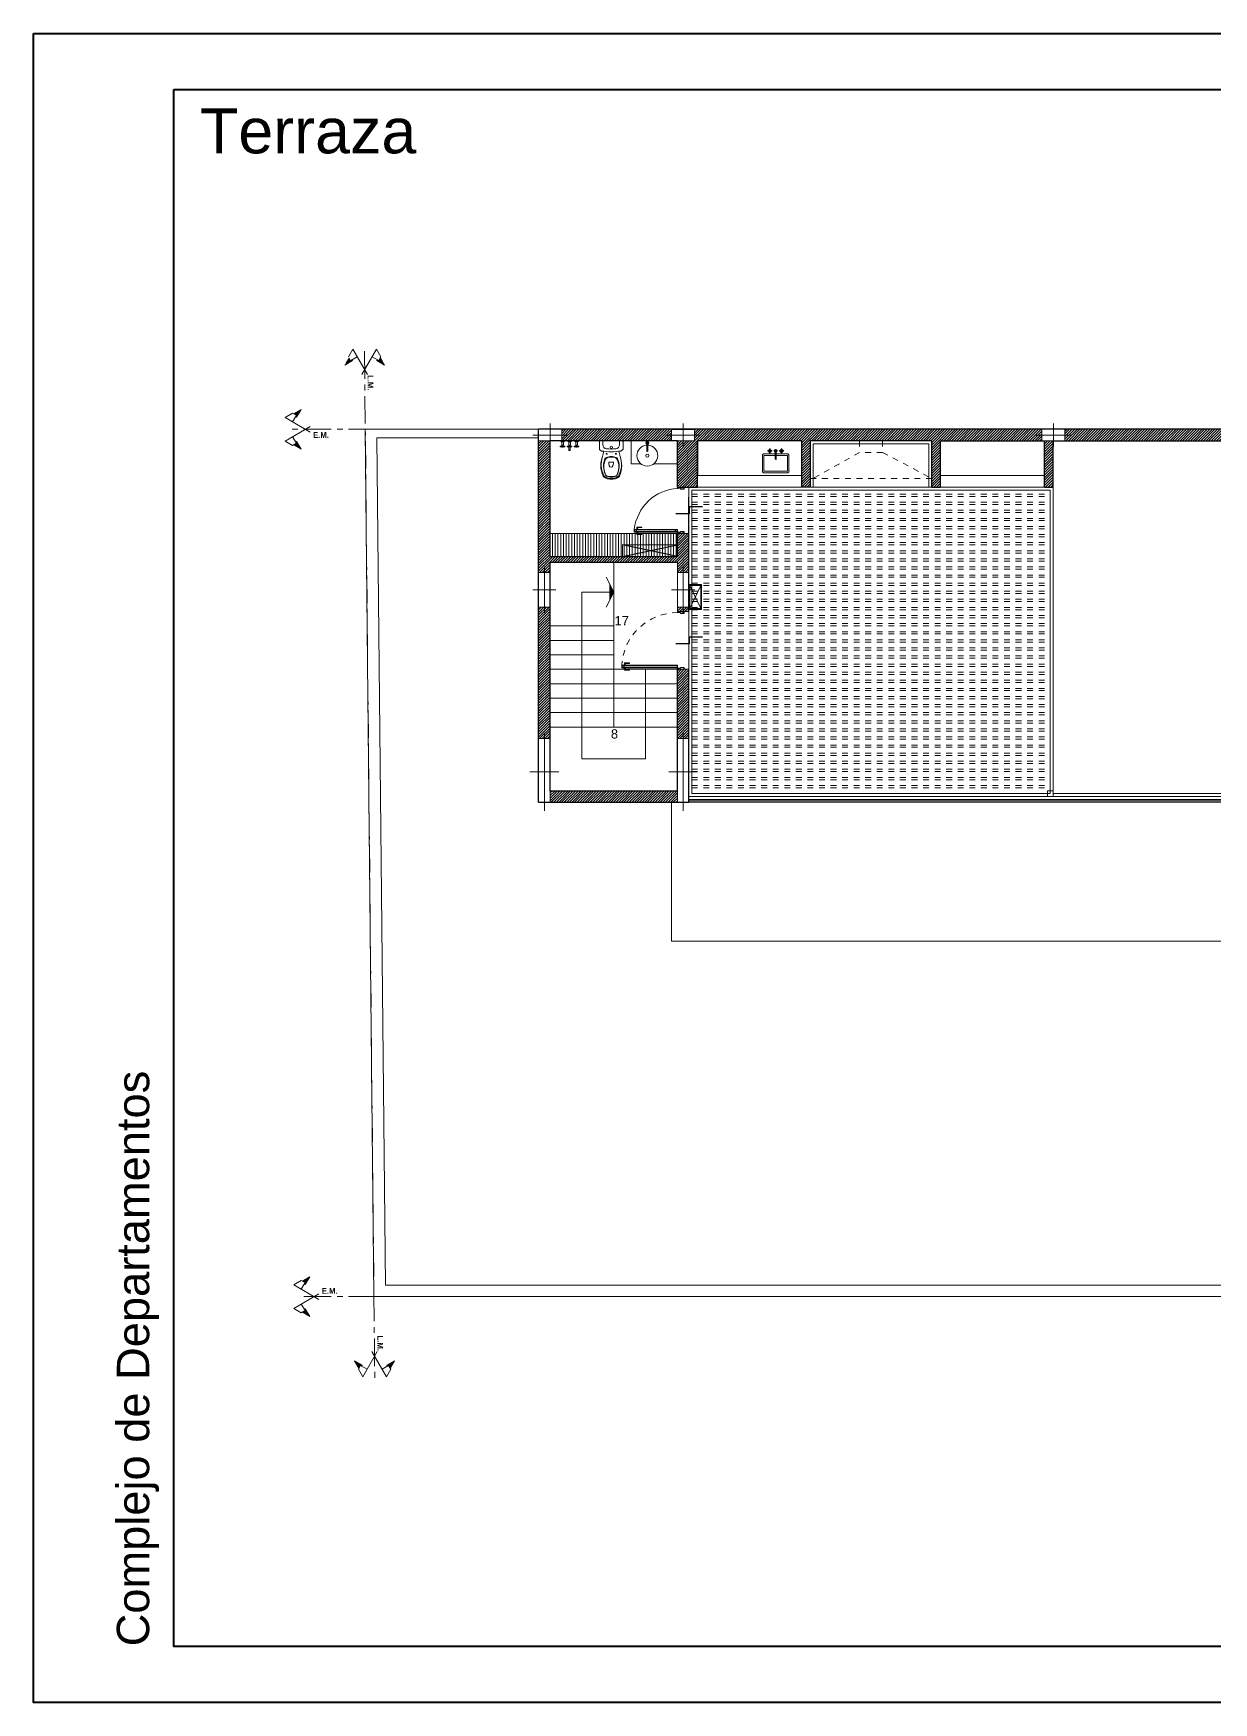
# Model space of a CAD drawing. Header units: millimetres. Extents: x 5985 to 6342, y 1020 to 1088.
# Drawn here: x 6281.95 to 6302.36, y 1055.51 to 1084.38 of the extents above; entities that cross this region are included whole.
import ezdxf

# ---------------------------------------------------------------- set-up
doc = ezdxf.new("R2010")
doc.units = ezdxf.units.MM
for name, pattern in [('CENTER', [50.8, 31.75, -6.35, 6.35, -6.35]), ('DASHED', [0.75, 0.5, -0.25]), ('JIS_02_0.7', [1.35, 0.75, -0.6])]:
    doc.linetypes.add(name, pattern=pattern)
for name, color, linetype, lineweight in [('0.25', 251, 'Continuous', 25), ('02_CIVIL_EXIST', 18, 'Continuous', 30), ('03_CIVIL EXIST A DECLARAR', 6, 'Continuous', 15), ('07_CIVIL VISTAS MEDIA', 251, 'Continuous', 5), ('08_CIVIL VISTAS FINO', 143, 'Continuous', 9), ('09_CIVIL PROYECCIONES', 230, 'Continuous', 5), ('10_CIVIL EJES', 230, 'CENTER', 15), ('12_HATCH', 254, 'Continuous', 9), ('12_TEXTOS', 150, 'Continuous', 40), ('COLUMNAS_EJES', 252, 'Continuous', 9), ('MISC MUEBLES', 143, 'Continuous', 9), ('MUROS', 131, 'Continuous', 9), ('PILAR_HORMIGON', 2, 'Continuous', 20)]:
    doc.layers.add(name, color=color, linetype=linetype, lineweight=lineweight)
doc.layers.add('Paredes', color=250, linetype='Continuous')
doc.styles.add('JDS1', font='GOTHICB.TTF')
doc.styles.add('Swis721 BT', font='swiss.ttf')
pattern_1 = [(90, (5354.4731, 1172.003387), (-0.047625, 0), [])]

# ---------------------------------------------------------------- blocks, each defined once
blk = doc.blocks.new('PUERTA 1M')
at = {"layer": '09_CIVIL PROYECCIONES', "linetype": 'JIS_02_0.7', "ltscale": 0.1}
blk.add_arc((938.861, -15.112), 0.962, 179.4154, 266.9577, dxfattribs=at)
at = {"layer": 'MISC MUEBLES'}
for p, q in [((937.878, -14.998), (937.878, -15.029)), ((937.882, -14.998), (937.882, -15.029)), ((937.883, -14.994), (937.907, -14.994)), ((937.883, -14.997), (937.907, -14.997)), ((937.908, -15.053), (937.908, -14.998)), ((937.912, -15.054), (937.912, -14.998)), ((938.845, -15.054), (938.845, -14.998)), ((938.849, -15.053), (938.849, -14.998)), ((938.874, -14.994), (938.85, -14.994)), ((938.874, -14.997), (938.85, -14.997)), ((938.875, -14.998), (938.875, -15.029)), ((938.878, -14.998), (938.878, -15.029)), ((937.878, -15.029), (937.882, -15.029)), ((937.878, -15.073), (937.878, -15.102)), ((937.878, -15.073), (937.882, -15.073)), ((937.882, -15.073), (937.882, -15.102)), ((937.883, -15.103), (937.894, -15.103)), ((937.883, -15.107), (937.894, -15.107)), ((937.895, -15.102), (937.895, -15.059)), ((937.898, -15.102), (937.898, -15.059)), ((937.901, -15.053), (937.908, -15.053)), ((937.901, -15.057), (937.909, -15.057)), ((938.855, -15.107), (938.81, -15.107)), ((938.81, -15.107), (938.81, -16.073)), ((938.848, -15.114), (938.816, -15.114)), ((938.816, -15.114), (938.816, -16.073)), ((938.847, -15.115), (938.817, -15.115)), ((938.817, -15.115), (938.817, -15.144)), ((938.818, -16.033), (938.818, -15.115)), ((938.846, -15.115), (938.846, -16.033)), ((938.856, -15.057), (938.847, -15.057)), ((938.847, -15.144), (938.847, -15.115)), ((938.848, -15.114), (938.848, -16.073)), ((938.856, -15.053), (938.849, -15.053)), ((938.855, -15.107), (938.855, -16.073)), ((938.858, -15.102), (938.858, -15.059)), ((938.862, -15.102), (938.862, -15.059)), ((938.874, -15.103), (938.863, -15.103)), ((938.874, -15.107), (938.863, -15.107)), ((938.878, -15.029), (938.875, -15.029)), ((938.878, -15.073), (938.875, -15.073)), ((938.875, -15.073), (938.875, -15.102)), ((938.878, -15.073), (938.878, -15.102)), ((938.779, -15.941), (938.768, -15.941)), ((938.768, -15.941), (938.768, -16.021)), ((938.774, -16.026), (938.802, -16.026)), ((938.779, -16.021), (938.779, -15.941)), ((938.779, -16.016), (938.802, -16.016)), ((938.808, -16.005), (938.802, -16.005)), ((938.802, -16.005), (938.802, -16.037)), ((938.802, -16.037), (938.808, -16.037)), ((938.808, -16.037), (938.808, -16.005)), ((938.855, -16.073), (938.81, -16.073)), ((938.848, -16.066), (938.816, -16.066)), ((938.817, -16.065), (938.817, -16.036)), ((938.817, -16.036), (938.847, -16.036)), ((938.847, -16.065), (938.817, -16.065)), ((938.846, -16.033), (938.818, -16.033)), ((938.847, -16.036), (938.847, -16.065)), ((938.856, -16.037), (938.856, -16.005)), ((938.856, -16.005), (938.862, -16.005)), ((938.862, -16.037), (938.856, -16.037)), ((938.862, -16.005), (938.862, -16.037)), ((938.885, -16.016), (938.862, -16.016)), ((938.891, -16.026), (938.862, -16.026)), ((938.885, -16.021), (938.885, -15.941)), ((938.885, -15.941), (938.896, -15.941)), ((938.896, -15.941), (938.896, -16.021))]:
    blk.add_line(p, q, dxfattribs=at)
blk.add_circle((938.861, -15.112), 0.0036, dxfattribs=at)
for centre, radius, start, end in [((937.883, -14.998), 0.00448, 90, 180), ((937.883, -14.998), 0.00112, 90, 180), ((937.907, -14.998), 0.00448, 8.602, 90), ((937.907, -14.998), 0.00112, 8.602, 90), ((938.85, -14.998), 0.00448, 90, 171.398), ((938.85, -14.998), 0.00112, 90, 171.398), ((938.874, -14.998), 0.00448, 0, 90), ((938.874, -14.998), 0.00112, 0, 90), ((937.883, -15.102), 0.00448, 180, 270), ((937.883, -15.102), 0.00112, 180, 270), ((937.894, -15.102), 0.00448, 270, 0), ((937.894, -15.102), 0.00112, 270, 0), ((937.901, -15.059), 0.0056, 90, 180), ((937.901, -15.059), 0.00224, 90, 180), ((937.909, -15.054), 0.00224, 270, 8.602), ((938.847, -15.054), 0.00224, 171.398, 270), ((938.856, -15.059), 0.0056, 0, 90), ((938.856, -15.059), 0.00224, 0, 90), ((938.863, -15.102), 0.00448, 180, 270), ((938.863, -15.102), 0.00112, 180, 270), ((938.874, -15.102), 0.00112, 270, 0), ((938.874, -15.102), 0.00448, 270, 0), ((938.774, -16.021), 0.00537, 180, 0), ((938.891, -16.021), 0.00537, 180, 0)]:
    blk.add_arc(centre, radius, start, end, dxfattribs=at)
blk = doc.blocks.new('inodoro')
at = {"layer": 'MISC MUEBLES'}
for p, q in [((937.004, -74.06), (937.004, -74.187)), ((937.396, -74.045), (937.021, -74.045)), ((937.063, -74.045), (937.063, -74.112)), ((937.353, -74.045), (937.353, -74.112)), ((937.413, -74.06), (937.413, -74.187)), ((937.034, -74.217), (937.011, -74.201)), ((937.081, -74.225), (937.056, -74.315)), ((937.207, -74.413), (937.171, -74.414)), ((937.207, -74.413), (937.242, -74.414)), ((937.338, -74.224), (937.364, -74.315)), ((937.383, -74.217), (937.405, -74.201))]:
    blk.add_line(p, q, dxfattribs=at)
for points in [[(937.056, -74.315, 0.058031), (937.027, -74.474, 0.099768), (937.071, -74.652, 0.155256), (937.116, -74.692, 0.093906), (937.21, -74.705, 0.093906)], [(937.109, -74.345, 0.02892), (937.101, -74.355, 0.156998), (937.08, -74.533, 0.072829), (937.107, -74.632, 0.204333), (937.129, -74.652, 0.080392), (937.21, -74.667)], [(937.21, -74.315, 0.121524), (937.127, -74.331, 0.060693)], [(937.21, -74.324, 0.08742), (937.152, -74.331, 0.121524)], [(937.364, -74.315, -0.058031), (937.393, -74.474, -0.099768), (937.35, -74.652, -0.155256), (937.304, -74.692, -0.093906), (937.21, -74.705, -0.093906)], [(937.21, -74.315, -0.121524), (937.293, -74.331, -0.060693)], [(937.312, -74.345, -0.02892), (937.319, -74.355, -0.156998), (937.341, -74.533, -0.072829), (937.313, -74.632, -0.204333), (937.292, -74.652, -0.080392), (937.21, -74.667)], [(937.211, -74.324, -0.08742), (937.269, -74.331, -0.121524)], [(937.087, -74.653, 0.122968), (937.12, -74.679, 0.092568), (937.209, -74.692, 0.093376)], [(937.331, -74.653, -0.122968), (937.298, -74.679, -0.092568), (937.209, -74.692, -0.093376)]]:
    blk.add_lwpolyline(points, format="xyb", dxfattribs=at)
for centre, radius in [((937.208, -74.155), 0.02), ((937.13, -74.266), 0.00743), ((937.29, -74.266), 0.00743)]:
    blk.add_circle(centre, radius, dxfattribs=at)
for centre, radius, start, end in [((937.021, -74.06), 0.017, 140.4696, 180), ((937.021, -74.187), 0.017, 180, 235.4915), ((937.019, -74.062), 0.0168, 83.451, 131.9108), ((937.133, -74.112), 0.07, 180, 265.7397), ((937.208, -73.105), 1.08, 265.7397, 274.2603), ((937.283, -74.112), 0.07, 274.2603, 0), ((937.398, -74.062), 0.0168, 48.0892, 96.549), ((937.396, -74.187), 0.017, 304.5085, 0), ((937.396, -74.06), 0.017, 0, 39.5304), ((937.043, -74.203), 0.017, 235.4915, 261.4564), ((937.32, -74.46), 0.285, 170.2891, 182.7115), ((937.457, -74.451), 0.422, 183.0211, 206.071), ((937.844, -74.494), 0.809, 168.5301, 174.1535), ((937.208, -73.105), 1.127, 261.4564, 278.5436), ((937.431, -74.488), 0.35, 174.9532, 203.9732), ((937.374, -74.493), 0.293, 156.8405, 172.9203), ((937.176, -74.403), 0.0764, 108.7508, 160.6658), ((937.151, -74.381), 0.0558, 115.8294, 139.7492), ((937.171, -74.419), 0.005, 91.9734, 179.8282), ((937.357, -74.42), 0.191, 179.8282, 196.8593), ((937.185, -74.472), 0.0118, 196.8593, 200.5908), ((937.207, -74.464), 0.0346, 200.5908, 269.6445), ((937.206, -74.464), 0.0346, 270.3555, 339.4092), ((937.056, -74.42), 0.191, 343.1407, 0.1718), ((937.228, -74.472), 0.0118, 339.4092, 343.1407), ((937.242, -74.419), 0.005, 0.1718, 88.0266), ((937.244, -74.403), 0.0764, 19.3342, 71.2492), ((937.269, -74.381), 0.0558, 40.2508, 64.1706), ((936.989, -74.488), 0.35, 336.0268, 5.0468), ((937.047, -74.493), 0.293, 7.0797, 23.1595), ((936.577, -74.494), 0.809, 5.8465, 11.4699), ((937.373, -74.203), 0.017, 278.5436, 304.5085), ((937.101, -74.46), 0.285, 355.389, 9.7109), ((937.187, -74.58), 0.123, 207.5391, 216.6672), ((937.141, -74.617), 0.0321, 203.9732, 250.1669), ((937.216, -74.407), 0.255, 250.1669, 268.5519), ((937.203, -74.407), 0.255, 271.4481, 289.8331), ((937.279, -74.617), 0.0321, 289.8331, 336.0268), ((937.234, -74.58), 0.123, 323.3328, 332.4609), ((936.963, -74.451), 0.422, 333.929, 355.6986)]:
    blk.add_arc(centre, radius, start, end, dxfattribs=at)
blk = doc.blocks.new('ducha')
at = {"layer": 'MISC MUEBLES'}
for points in [[(936.523, -74.145), (936.494, -74.145), (936.494, -74.133), (936.523, -74.133)], [(936.523, -74.133), (936.523, -74.128), (936.547, -74.128), (936.547, -74.133)], [(936.547, -74.145), (936.547, -74.15), (936.523, -74.15), (936.523, -74.145)], [(936.547, -74.133), (936.575, -74.133), (936.575, -74.145), (936.547, -74.145)], [(936.644, -74.145), (936.616, -74.145), (936.616, -74.133), (936.644, -74.133)], [(936.644, -74.133), (936.644, -74.128), (936.668, -74.128), (936.668, -74.133)], [(936.668, -74.145), (936.668, -74.15), (936.644, -74.15), (936.644, -74.145)], [(936.645, -74.128), (936.645, -74.12)], [(936.645, -74.201), (936.645, -74.15)], [(936.667, -74.12), (936.667, -74.128)], [(936.667, -74.15), (936.667, -74.201)], [(936.668, -74.133), (936.696, -74.133), (936.696, -74.145), (936.668, -74.145)], [(936.765, -74.145), (936.737, -74.145), (936.737, -74.133), (936.765, -74.133)], [(936.765, -74.133), (936.765, -74.128), (936.789, -74.128), (936.789, -74.133)], [(936.789, -74.145), (936.789, -74.15), (936.765, -74.15), (936.765, -74.145)], [(936.789, -74.133), (936.817, -74.133), (936.817, -74.145), (936.789, -74.145)]]:
    blk.add_lwpolyline(points, dxfattribs=at)
for points in [[(936.566, -74.045), (936.566, -74.051), (936.503, -74.051), (936.503, -74.045)], [(936.557, -74.051), (936.557, -74.056), (936.512, -74.056), (936.512, -74.051)], [(936.55, -74.056), (936.55, -74.116), (936.52, -74.116), (936.52, -74.056)], [(936.545, -74.116), (936.545, -74.12), (936.524, -74.12), (936.524, -74.116)], [(936.542, -74.12), (936.542, -74.128), (936.527, -74.128), (936.527, -74.12)], [(936.687, -74.045), (936.687, -74.051), (936.625, -74.051), (936.625, -74.045)], [(936.679, -74.051), (936.679, -74.056), (936.633, -74.056), (936.633, -74.051)], [(936.671, -74.056), (936.671, -74.116), (936.641, -74.116), (936.641, -74.056)], [(936.667, -74.116), (936.667, -74.12), (936.645, -74.12), (936.645, -74.116)], [(936.663, -74.12), (936.663, -74.128), (936.649, -74.128), (936.649, -74.12)], [(936.808, -74.045), (936.808, -74.051), (936.746, -74.051), (936.746, -74.045)], [(936.8, -74.051), (936.8, -74.056), (936.754, -74.056), (936.754, -74.051)], [(936.792, -74.056), (936.792, -74.116), (936.762, -74.116), (936.762, -74.056)], [(936.788, -74.116), (936.788, -74.12), (936.766, -74.12), (936.766, -74.116)], [(936.784, -74.12), (936.784, -74.128), (936.77, -74.128), (936.77, -74.12)]]:
    blk.add_lwpolyline(points, close=True, dxfattribs=at)
for centre in [(936.535, -74.139), (936.656, -74.139), (936.777, -74.139)]:
    blk.add_circle(centre, 0.006, dxfattribs=at)
for centre, radius, start, end in [((936.508, -74.139), 0.0156, 337.3801, 22.6199), ((936.561, -74.139), 0.0156, 157.3801, 202.6199), ((936.629, -74.139), 0.0156, 337.3801, 22.6199), ((936.656, -74.19), 0.0109, 186.6686, 353.3314), ((936.682, -74.139), 0.0156, 157.3801, 202.6199), ((936.751, -74.139), 0.0156, 337.3801, 22.6199), ((936.803, -74.139), 0.0156, 157.3801, 202.6199), ((936.656, -74.199), 0.0109, 188.2346, 351.7654)]:
    blk.add_arc(centre, radius, start, end, dxfattribs=at)
blk = doc.blocks.new('door80')
at = {"layer": 'MISC MUEBLES'}
for p, q in [((942.348, -50.287), (942.348, -50.206)), ((942.354, -50.201), (942.383, -50.201)), ((942.359, -50.206), (942.359, -50.287)), ((942.359, -50.212), (942.383, -50.212)), ((942.383, -50.19), (942.388, -50.19)), ((942.383, -50.222), (942.383, -50.19)), ((942.388, -50.222), (942.383, -50.222)), ((942.388, -50.19), (942.388, -50.222)), ((942.435, -50.154), (942.39, -50.154)), ((942.39, -50.902), (942.39, -50.154)), ((942.397, -50.902), (942.397, -50.154)), ((942.428, -50.161), (942.397, -50.161)), ((942.427, -50.162), (942.398, -50.162)), ((942.398, -50.162), (942.398, -50.192)), ((942.398, -50.192), (942.427, -50.192)), ((942.426, -50.194), (942.399, -50.194)), ((942.399, -50.194), (942.399, -50.863)), ((942.426, -50.863), (942.426, -50.194)), ((942.427, -50.192), (942.427, -50.162)), ((942.428, -50.902), (942.428, -50.154)), ((942.435, -50.902), (942.435, -50.154)), ((942.442, -50.19), (942.437, -50.19)), ((942.437, -50.19), (942.437, -50.222)), ((942.437, -50.222), (942.442, -50.222)), ((942.442, -50.222), (942.442, -50.19)), ((942.471, -50.201), (942.442, -50.201)), ((942.466, -50.212), (942.442, -50.212)), ((942.466, -50.206), (942.466, -50.287)), ((942.476, -50.287), (942.476, -50.206)), ((942.359, -50.287), (942.348, -50.287)), ((942.466, -50.287), (942.476, -50.287)), ((941.659, -50.936), (941.659, -50.907)), ((941.659, -50.936), (941.662, -50.936)), ((941.659, -51.011), (941.659, -50.98)), ((941.659, -50.98), (941.662, -50.98)), ((941.662, -50.936), (941.662, -50.907)), ((941.662, -51.011), (941.662, -50.98)), ((941.663, -50.903), (941.674, -50.903)), ((941.663, -50.906), (941.674, -50.906)), ((941.663, -51.012), (941.687, -51.012)), ((941.663, -51.015), (941.687, -51.015)), ((941.675, -50.907), (941.675, -50.95)), ((941.679, -50.907), (941.679, -50.95)), ((941.681, -50.953), (941.69, -50.953)), ((941.681, -50.956), (941.688, -50.956)), ((941.688, -50.956), (941.688, -51.011)), ((941.692, -50.955), (941.692, -51.011)), ((942.435, -50.902), (942.39, -50.902)), ((942.428, -50.895), (942.397, -50.895)), ((942.398, -50.894), (942.398, -50.865)), ((942.398, -50.865), (942.427, -50.865)), ((942.427, -50.894), (942.398, -50.894)), ((942.399, -50.863), (942.426, -50.863)), ((942.425, -50.955), (942.425, -51.011)), ((942.427, -50.865), (942.427, -50.894)), ((942.436, -50.953), (942.428, -50.953)), ((942.429, -50.956), (942.429, -51.011)), ((942.436, -50.956), (942.429, -50.956)), ((942.454, -51.012), (942.43, -51.012)), ((942.454, -51.015), (942.43, -51.015)), ((942.439, -50.907), (942.439, -50.95)), ((942.442, -50.907), (942.442, -50.95)), ((942.454, -50.903), (942.443, -50.903)), ((942.454, -50.906), (942.443, -50.906)), ((942.455, -50.936), (942.455, -50.907)), ((942.459, -50.936), (942.455, -50.936)), ((942.455, -51.011), (942.455, -50.98)), ((942.459, -50.98), (942.455, -50.98)), ((942.459, -50.936), (942.459, -50.907)), ((942.459, -51.011), (942.459, -50.98))]:
    blk.add_line(p, q, dxfattribs=at)
blk.add_circle((942.441, -50.897), 0.0036, dxfattribs=at)
for centre, radius, start, end in [((942.48, -50.952), 0.802, 96.4267, 176.831), ((942.354, -50.206), 0.00537, 0, 180), ((942.471, -50.206), 0.00537, 0, 180), ((941.663, -50.907), 0.00448, 90, 180), ((941.663, -51.011), 0.00448, 180, 270), ((941.663, -50.907), 0.00112, 90, 180), ((941.663, -51.011), 0.00112, 180, 270), ((941.674, -50.907), 0.00448, 0, 90), ((941.674, -50.907), 0.00112, 0, 90), ((941.681, -50.95), 0.0056, 180, 270), ((941.681, -50.95), 0.00224, 180, 270), ((941.687, -51.011), 0.00112, 270, 351.398), ((941.687, -51.011), 0.00448, 270, 351.398), ((941.69, -50.955), 0.00224, 351.398, 90), ((942.428, -50.955), 0.00224, 90, 188.602), ((942.43, -51.011), 0.00448, 188.602, 270), ((942.43, -51.011), 0.00112, 188.602, 270), ((942.436, -50.95), 0.00224, 270, 0), ((942.436, -50.95), 0.0056, 270, 0), ((942.443, -50.907), 0.00448, 90, 180), ((942.443, -50.907), 0.00112, 90, 180), ((942.454, -50.907), 0.00448, 0, 90), ((942.454, -50.907), 0.00112, 0, 90), ((942.454, -51.011), 0.00112, 270, 0), ((942.454, -51.011), 0.00448, 270, 0)]:
    blk.add_arc(centre, radius, start, end, dxfattribs=at)
blk = doc.blocks.new('Ejes de la columna')
at = {"layer": 'COLUMNAS_EJES'}
for p, q in [((0, -0.5), (0, 0.5)), ((-0.5, 0), (0.5, 0))]:
    blk.add_line(p, q, dxfattribs=at)
blk = doc.blocks.new('z')
at = {"layer": '0.25'}
for p, q in [((3164.245, 594.039), (3164.395, 594.039)), ((3164.395, 594.039), (3164.395, 594.114)), ((3164.395, 594.114), (3164.545, 594.114))]:
    blk.add_line(p, q, dxfattribs=at)

msp = doc.modelspace()

# ---------------------------------------------------------------- hatches: boundary and pattern name
at = {"layer": '03_CIVIL EXIST A DECLARAR'}
h = msp.add_hatch(color=256, dxfattribs=at)
h.dxf.hatch_style = 1
h.paths.add_polyline_path([(6291.985, 1074.718), (6291.918, 1074.853), (6291.918, 1074.718)])
h.paths.add_polyline_path([(6291.985, 1074.718), (6291.918, 1074.718), (6291.918, 1074.582)])
at = {"layer": '07_CIVIL VISTAS MEDIA', "linetype": 'ByBlock', "lineweight": 9}
h = msp.add_hatch(dxfattribs=at)
h.set_pattern_fill('LINE', color=256, scale=0.09375, angle=420, style=0)
h.set_pattern_definition([(120, (6311.834091, 1497.750826), (0.0101487352, 0.005859375), [])])
h.paths.add_polyline_path([(6287.406, 1078.775), (6287.435, 1078.726), (6287.456, 1078.738), (6287.466, 1078.722), (6287.331, 1078.644)])
h = msp.add_hatch(dxfattribs=at)
h.set_pattern_fill('LINE', color=256, scale=0.09375, angle=420, style=0)
h.set_pattern_definition([(60, (6238.140672, 1497.750826), (-0.0101487352, 0.005859375), [])])
h.paths.add_polyline_path([(6288.022, 1078.644), (6287.888, 1078.722), (6287.897, 1078.738), (6287.919, 1078.726), (6287.947, 1078.775)])
h = msp.add_hatch(dxfattribs=at)
h.set_pattern_fill('LINE', color=256, scale=0.09375, angle=510, style=0)
h.set_pattern_definition([(210, (5865.570897, 1099.792144), (-0.005859375, 0.0101487352), [])])
h.paths.add_polyline_path([(6286.447, 1077.805), (6286.496, 1077.777), (6286.483, 1077.755), (6286.5, 1077.746), (6286.577, 1077.88)])
at = {"layer": '07_CIVIL VISTAS MEDIA'}
h = msp.add_hatch(dxfattribs=at)
h.set_pattern_fill('ANSI31', color=18, scale=0.01)
h.set_pattern_definition([(45, (5354.754253, 1214.092877), (-0.0224506403, 0.0224506403), [])])
h.paths.add_polyline_path([(6290.885, 1077.335), (6290.685, 1077.335), (6290.685, 1075.06), (6290.885, 1075.06), (6290.885, 1075.235), (6293.085, 1075.235), (6293.085, 1075.06), (6293.285, 1075.06), (6293.285, 1075.735), (6293.085, 1075.735), (6293.085, 1075.335), (6290.885, 1075.335)])
h.paths.add_polyline_path([(6290.885, 1074.46), (6290.685, 1074.46), (6290.685, 1072.185), (6290.885, 1072.185)])
h.paths.add_polyline_path([(6293.085, 1071.285), (6290.885, 1071.285), (6290.885, 1071.085), (6293.085, 1071.085)])
h.paths.add_polyline_path([(6293.285, 1073.385), (6293.085, 1073.385), (6293.085, 1072.185), (6293.285, 1072.185)])
h.paths.add_polyline_path([(6293.285, 1074.46), (6293.185, 1074.46), (6293.185, 1074.385), (6293.285, 1074.385)])
h.paths.add_polyline_path([(6293.185, 1074.46), (6293.085, 1074.46), (6293.085, 1074.385), (6293.185, 1074.385)])
h.paths.add_polyline_path([(6293.435, 1077.335), (6295.235, 1077.335), (6295.235, 1076.535), (6295.385, 1076.535), (6295.385, 1077.335), (6297.485, 1077.335), (6297.485, 1076.535), (6297.635, 1076.535), (6297.635, 1077.335), (6299.388, 1077.335), (6299.388, 1077.535), (6293.383, 1077.535), (6293.383, 1077.334), (6293.085, 1077.334), (6293.085, 1076.535), (6293.435, 1076.535)])
h.paths.add_polyline_path([(6292.983, 1077.535), (6291.085, 1077.535), (6291.085, 1077.335), (6292.983, 1077.335)])
h.paths.add_polyline_path([(6299.585, 1077.335), (6299.435, 1077.335), (6299.435, 1076.535), (6299.585, 1076.535)])
h.paths.add_polyline_path([(6305.788, 1077.535), (6299.788, 1077.535), (6299.788, 1077.335), (6305.788, 1077.335)])
h.paths.add_polyline_path([(6306.135, 1077.335), (6305.988, 1077.335), (6305.988, 1077.235), (6305.985, 1076.535), (6306.135, 1076.535)])
h.paths.add_polyline_path([(6312.185, 1077.535), (6306.188, 1077.535), (6306.188, 1077.335), (6307.935, 1077.335), (6307.935, 1076.535), (6308.085, 1076.535), (6308.085, 1077.335), (6310.185, 1077.335), (6310.185, 1076.535), (6310.335, 1076.535), (6310.335, 1077.335), (6312.135, 1077.335), (6312.135, 1076.735), (6312.135, 1076.535), (6312.485, 1076.535), (6312.485, 1077.335), (6312.185, 1077.335)])
h.paths.add_polyline_path([(6314.585, 1077.535), (6312.585, 1077.535), (6312.585, 1077.335), (6314.585, 1077.335)])
h.paths.add_polyline_path([(6314.885, 1077.335), (6314.685, 1077.335), (6314.685, 1075.335), (6313.435, 1075.335), (6312.485, 1075.335), (6312.485, 1075.535), (6312.485, 1075.735), (6312.451, 1075.735), (6312.285, 1075.735), (6312.285, 1075.06), (6312.485, 1075.06), (6312.485, 1075.235), (6314.685, 1075.235), (6314.685, 1075.085), (6314.885, 1075.085)])
h.paths.add_polyline_path([(6312.485, 1073.385), (6312.285, 1073.385), (6312.285, 1072.185), (6312.485, 1072.185)])
h.paths.add_polyline_path([(6314.885, 1074.485), (6314.685, 1074.485), (6314.685, 1072.185), (6314.885, 1072.185)])
h.paths.add_polyline_path([(6314.685, 1071.285), (6312.485, 1071.285), (6312.485, 1071.085), (6314.685, 1071.085)])
at = {"layer": '07_CIVIL VISTAS MEDIA', "linetype": 'ByBlock', "lineweight": 9}
h = msp.add_hatch(dxfattribs=at)
h.set_pattern_fill('LINE', color=256, scale=0.09375, angle=510, style=0)
h.set_pattern_definition([(150, (5865.570897, 1026.098726), (-0.005859375, -0.0101487352), [])])
h.paths.add_polyline_path([(6286.577, 1077.189), (6286.5, 1077.324), (6286.483, 1077.314), (6286.496, 1077.293), (6286.447, 1077.264)])
h = msp.add_hatch(dxfattribs=at)
h.set_pattern_fill('LINE', color=256, scale=0.09375, angle=510, style=0)
h.set_pattern_definition([(150, (5865.720897, 1012.998726), (-0.005859375, -0.0101487352), [])])
h.paths.add_polyline_path([(6286.727, 1062.88), (6286.65, 1062.746), (6286.633, 1062.755), (6286.646, 1062.777), (6286.597, 1062.805)])
h = msp.add_hatch(dxfattribs=at)
h.set_pattern_fill('LINE', color=256, scale=0.09375, angle=510, style=0)
h.set_pattern_definition([(210, (5865.720897, 1086.692144), (-0.005859375, 0.0101487352), [])])
h.paths.add_polyline_path([(6286.597, 1062.264), (6286.646, 1062.293), (6286.633, 1062.314), (6286.65, 1062.324), (6286.727, 1062.189)])
h = msp.add_hatch(dxfattribs=at)
h.set_pattern_fill('LINE', color=256, scale=0.09375, angle=420, style=0)
h.set_pattern_definition([(120, (6312.004536, 1483.61919), (0.0101487352, 0.005859375), [])])
h.paths.add_polyline_path([(6287.577, 1061.295), (6287.605, 1061.344), (6287.627, 1061.331), (6287.636, 1061.348), (6287.502, 1061.425)])
h = msp.add_hatch(dxfattribs=at)
h.set_pattern_fill('LINE', color=256, scale=0.09375, angle=420, style=0)
h.set_pattern_definition([(60, (6238.311117, 1483.61919), (-0.0101487352, 0.005859375), [])])
h.paths.add_polyline_path([(6288.193, 1061.425), (6288.058, 1061.348), (6288.068, 1061.331), (6288.089, 1061.344), (6288.117, 1061.295)])
at = {"layer": '12_HATCH'}
h = msp.add_hatch(dxfattribs=at)
h.set_pattern_fill('ANSI31', color=256, scale=0.015, angle=45)
h.set_pattern_definition(pattern_1)
h.paths.add_polyline_path([(6290.885, 1075.735), (6290.885, 1075.335), (6292.135, 1075.335), (6293.085, 1075.535), (6293.085, 1075.735)])
h = msp.add_hatch(dxfattribs=at)
h.set_pattern_fill('ANSI31', color=256, scale=0.015, angle=45)
h.set_pattern_definition(pattern_1)
h.paths.add_polyline_path([(6293.085, 1075.535), (6292.61, 1075.435), (6293.085, 1075.335)])
h.paths.add_polyline_path([(6292.61, 1075.435), (6292.135, 1075.335), (6293.085, 1075.335)])

# ---------------------------------------------------------------- linework, layer by layer
at = {"layer": '02_CIVIL_EXIST', "lineweight": 40}
for points in [[(6281.947, 1084.382), (6322.771, 1084.382), (6322.771, 1055.514), (6281.947, 1055.514)], [(6284.377, 1083.41), (6321.799, 1083.41), (6321.799, 1056.486), (6284.377, 1056.486)]]:
    msp.add_lwpolyline(points, close=True, dxfattribs=at)
at = {"layer": '03_CIVIL EXIST A DECLARAR'}
for p, q in [((6295.235, 1076.535), (6293.435, 1076.535)), ((6295.385, 1076.535), (6297.485, 1076.535)), ((6297.635, 1076.535), (6299.435, 1076.535)), ((6299.585, 1076.535), (6299.585, 1071.185)), ((6293.335, 1076.485), (6299.535, 1076.485)), ((6293.335, 1076.485), (6293.335, 1071.235)), ((6299.535, 1071.235), (6299.535, 1076.485)), ((6291.985, 1074.718), (6291.856, 1074.977)), ((6291.918, 1074.582), (6291.918, 1074.853)), ((6293.288, 1074.85), (6293.503, 1074.85)), ((6293.3, 1074.835), (6293.488, 1074.835)), ((6293.3, 1074.435), (6293.3, 1074.835)), ((6293.488, 1074.835), (6293.488, 1074.435)), ((6293.503, 1074.85), (6293.503, 1074.42)), ((6291.435, 1074.718), (6291.435, 1071.835)), ((6291.435, 1071.835), (6291.435, 1074.718)), ((6291.435, 1074.718), (6291.985, 1074.718)), ((6291.985, 1074.718), (6291.856, 1074.458)), ((6293.289, 1074.42), (6293.503, 1074.42)), ((6293.3, 1074.435), (6293.488, 1074.435)), ((6292.535, 1071.835), (6292.535, 1073.385)), ((6291.435, 1071.835), (6292.535, 1071.835)), ((6293.285, 1071.184), (6299.585, 1071.185)), ((6293.335, 1071.235), (6299.535, 1071.235)), ((6305.985, 1071.235), (6299.585, 1071.235)), ((6299.585, 1071.185), (6305.985, 1071.185))]:
    msp.add_line(p, q, dxfattribs=at)
msp.add_lwpolyline([(6299.485, 1071.285), (6299.585, 1071.285), (6299.585, 1071.185), (6299.485, 1071.185)], close=True, dxfattribs=at)
at = {"layer": '07_CIVIL VISTAS MEDIA', "linetype": 'ByBlock', "lineweight": 9}
for p, q in [((6287.397, 1078.791), (6287.472, 1078.921)), ((6287.724, 1078.485), (6287.472, 1078.921)), ((6287.63, 1078.485), (6287.881, 1078.921)), ((6287.956, 1078.791), (6287.881, 1078.921)), ((6287.331, 1078.644), (6287.466, 1078.722)), ((6287.435, 1078.726), (6287.547, 1078.791)), ((6287.466, 1078.722), (6287.456, 1078.738)), ((6287.919, 1078.726), (6287.806, 1078.791)), ((6287.888, 1078.722), (6287.897, 1078.738)), ((6288.022, 1078.644), (6287.888, 1078.722)), ((6287.919, 1078.726), (6287.956, 1078.791)), ((6288.022, 1078.644), (6287.947, 1078.775)), ((6286.431, 1077.814), (6286.301, 1077.739)), ((6286.736, 1077.488), (6286.301, 1077.739)), ((6286.496, 1077.777), (6286.431, 1077.814)), ((6286.496, 1077.777), (6286.431, 1077.664)), ((6286.577, 1077.88), (6286.447, 1077.805)), ((6286.5, 1077.746), (6286.483, 1077.755)), ((6286.577, 1077.88), (6286.5, 1077.746)), ((6286.736, 1077.582), (6286.301, 1077.33)), ((6286.496, 1077.293), (6286.431, 1077.405)), ((6286.431, 1077.255), (6286.301, 1077.33)), ((6286.496, 1077.293), (6286.431, 1077.255)), ((6286.577, 1077.189), (6286.447, 1077.264)), ((6286.5, 1077.324), (6286.483, 1077.314)), ((6286.577, 1077.189), (6286.5, 1077.324)), ((6286.581, 1062.814), (6286.451, 1062.739)), ((6286.886, 1062.488), (6286.451, 1062.739)), ((6286.646, 1062.777), (6286.581, 1062.814)), ((6286.646, 1062.777), (6286.581, 1062.664)), ((6286.727, 1062.88), (6286.597, 1062.805)), ((6286.65, 1062.746), (6286.633, 1062.755)), ((6286.727, 1062.88), (6286.65, 1062.746)), ((6286.886, 1062.582), (6286.451, 1062.33)), ((6286.646, 1062.293), (6286.581, 1062.405)), ((6286.581, 1062.255), (6286.451, 1062.33)), ((6286.646, 1062.293), (6286.581, 1062.255)), ((6286.727, 1062.189), (6286.597, 1062.264)), ((6286.65, 1062.324), (6286.633, 1062.314)), ((6286.727, 1062.189), (6286.65, 1062.324)), ((6287.894, 1061.584), (6287.643, 1061.149)), ((6287.8, 1061.584), (6288.052, 1061.149)), ((6287.502, 1061.425), (6287.577, 1061.295)), ((6287.502, 1061.425), (6287.636, 1061.348)), ((6287.605, 1061.344), (6287.568, 1061.279)), ((6287.568, 1061.279), (6287.643, 1061.149)), ((6287.605, 1061.344), (6287.718, 1061.279)), ((6287.636, 1061.348), (6287.627, 1061.331)), ((6288.089, 1061.344), (6287.977, 1061.279)), ((6288.127, 1061.279), (6288.052, 1061.149)), ((6288.193, 1061.425), (6288.058, 1061.348)), ((6288.058, 1061.348), (6288.068, 1061.331)), ((6288.089, 1061.344), (6288.127, 1061.279)), ((6288.193, 1061.425), (6288.117, 1061.295))]:
    msp.add_line(p, q, dxfattribs=at)
at = {"layer": '07_CIVIL VISTAS MEDIA'}
for p, q in [((6287.685, 1077.535), (6287.837, 1062.535)), ((6290.685, 1077.535), (6287.685, 1077.535)), ((6287.888, 1077.385), (6288.035, 1062.735)), ((6290.685, 1077.385), (6287.888, 1077.385)), ((6292.285, 1076.935), (6292.285, 1077.335)), ((6292.458, 1076.935), (6292.285, 1076.935)), ((6293.085, 1076.935), (6292.673, 1076.935)), ((6295.235, 1076.735), (6293.435, 1076.735)), ((6297.635, 1076.735), (6299.435, 1076.735)), ((6291.985, 1075.235), (6291.985, 1072.385)), ((6291.985, 1074.135), (6290.885, 1074.135)), ((6291.985, 1073.885), (6290.885, 1073.885)), ((6291.985, 1073.635), (6290.885, 1073.635)), ((6291.985, 1073.385), (6290.885, 1073.385)), ((6291.985, 1073.135), (6290.885, 1073.135)), ((6291.985, 1072.885), (6290.885, 1072.885)), ((6291.985, 1072.635), (6290.885, 1072.635)), ((6290.885, 1072.385), (6293.085, 1072.385)), ((6292.985, 1068.685), (6292.985, 1071.085)), ((6293.285, 1071.085), (6312.285, 1071.085)), ((6312.585, 1068.685), (6292.985, 1068.685)), ((6303.4, 1062.735), (6288.035, 1062.735)), ((6303.4, 1062.535), (6287.838, 1062.535))]:
    msp.add_line(p, q, dxfattribs=at)
at = {"layer": '08_CIVIL VISTAS FINO'}
for p, q in [((6293.285, 1076.535), (6293.285, 1075.735)), ((6293.285, 1073.385), (6293.285, 1074.385)), ((6293.085, 1073.385), (6291.985, 1073.385)), ((6293.085, 1073.135), (6291.985, 1073.135)), ((6293.085, 1072.885), (6291.985, 1072.885)), ((6293.085, 1072.635), (6291.985, 1072.635)), ((6293.285, 1071.135), (6312.285, 1071.135)), ((6293.285, 1071.109), (6312.285, 1071.109))]:
    msp.add_line(p, q, dxfattribs=at)
at = {"layer": '08_CIVIL VISTAS FINO', "linetype": 'DASHED', "ltscale": 0.1}
for p, q in [((6293.335, 1076.415), (6299.535, 1076.415)), ((6293.335, 1076.375), (6299.535, 1076.375)), ((6293.335, 1076.275), (6299.535, 1076.275)), ((6293.335, 1076.235), (6299.535, 1076.235)), ((6293.335, 1076.135), (6299.535, 1076.135)), ((6293.335, 1076.095), (6299.535, 1076.095)), ((6293.335, 1075.995), (6299.535, 1075.995)), ((6293.335, 1075.955), (6299.535, 1075.955)), ((6293.335, 1075.855), (6299.535, 1075.855)), ((6293.335, 1075.815), (6299.535, 1075.815)), ((6293.335, 1075.715), (6299.535, 1075.715)), ((6293.335, 1075.675), (6299.535, 1075.675)), ((6293.335, 1075.575), (6299.535, 1075.575)), ((6293.335, 1075.535), (6299.535, 1075.535)), ((6293.335, 1075.435), (6299.535, 1075.435)), ((6293.335, 1075.395), (6299.535, 1075.395)), ((6293.335, 1075.295), (6299.535, 1075.295)), ((6293.335, 1075.255), (6299.535, 1075.255)), ((6293.335, 1075.155), (6299.535, 1075.155)), ((6293.335, 1075.115), (6299.535, 1075.115)), ((6293.335, 1075.015), (6299.535, 1075.015)), ((6293.335, 1074.975), (6299.535, 1074.975)), ((6293.335, 1074.875), (6299.535, 1074.875)), ((6293.335, 1074.835), (6299.535, 1074.835)), ((6293.335, 1074.735), (6299.535, 1074.735)), ((6293.335, 1074.695), (6299.535, 1074.695)), ((6293.335, 1074.595), (6299.535, 1074.595)), ((6293.335, 1074.555), (6299.535, 1074.555)), ((6293.335, 1074.455), (6299.535, 1074.455)), ((6293.335, 1074.415), (6299.535, 1074.415)), ((6293.335, 1074.315), (6299.535, 1074.315)), ((6293.335, 1074.275), (6299.535, 1074.275)), ((6293.335, 1074.175), (6299.535, 1074.175)), ((6293.335, 1074.135), (6299.535, 1074.135)), ((6293.335, 1074.035), (6299.535, 1074.035)), ((6293.335, 1073.995), (6299.535, 1073.995)), ((6293.335, 1073.895), (6299.535, 1073.895)), ((6293.335, 1073.855), (6299.535, 1073.855)), ((6293.335, 1073.755), (6299.535, 1073.755)), ((6293.335, 1073.715), (6299.535, 1073.715)), ((6293.335, 1073.615), (6299.535, 1073.615)), ((6293.335, 1073.575), (6299.535, 1073.575)), ((6293.335, 1073.475), (6299.535, 1073.475)), ((6293.335, 1073.435), (6299.535, 1073.435)), ((6293.335, 1073.335), (6299.535, 1073.335)), ((6293.335, 1073.295), (6299.535, 1073.295)), ((6293.335, 1073.195), (6299.535, 1073.195)), ((6293.335, 1073.155), (6299.535, 1073.155)), ((6293.335, 1073.055), (6299.535, 1073.055)), ((6293.335, 1073.015), (6299.535, 1073.015)), ((6293.335, 1072.915), (6299.535, 1072.915)), ((6293.335, 1072.875), (6299.535, 1072.875)), ((6293.335, 1072.775), (6299.535, 1072.775)), ((6293.335, 1072.735), (6299.535, 1072.735)), ((6293.335, 1072.635), (6299.535, 1072.635)), ((6293.335, 1072.595), (6299.535, 1072.595)), ((6293.335, 1072.495), (6299.535, 1072.495)), ((6293.335, 1072.455), (6299.535, 1072.455)), ((6293.335, 1072.355), (6299.535, 1072.355)), ((6293.335, 1072.315), (6299.535, 1072.315)), ((6293.335, 1072.215), (6299.535, 1072.215)), ((6293.335, 1072.175), (6299.535, 1072.175)), ((6293.335, 1072.075), (6299.535, 1072.075)), ((6293.335, 1072.035), (6299.535, 1072.035)), ((6293.335, 1071.935), (6299.535, 1071.935)), ((6293.335, 1071.895), (6299.535, 1071.895)), ((6293.335, 1071.795), (6299.535, 1071.795)), ((6293.335, 1071.755), (6299.535, 1071.755)), ((6293.335, 1071.655), (6299.535, 1071.655)), ((6293.335, 1071.615), (6299.535, 1071.615)), ((6293.335, 1071.515), (6299.535, 1071.515)), ((6293.335, 1071.475), (6299.535, 1071.475)), ((6293.335, 1071.375), (6299.535, 1071.375)), ((6293.335, 1071.335), (6299.535, 1071.335))]:
    msp.add_line(p, q, dxfattribs=at)
at = {"layer": '09_CIVIL PROYECCIONES', "linetype": 'JIS_02_0.7', "ltscale": 0.1}
for p, q in [((6296.235, 1077.135), (6295.435, 1076.685)), ((6296.235, 1077.335), (6296.235, 1077.135)), ((6296.635, 1077.135), (6296.235, 1077.135)), ((6296.635, 1077.335), (6296.635, 1077.135)), ((6296.635, 1077.135), (6297.485, 1076.685)), ((6297.485, 1076.685), (6295.385, 1076.685))]:
    msp.add_line(p, q, dxfattribs=at)
at = {"layer": '10_CIVIL EJES', "ltscale": 0.015}
for p, q in [((6287.674, 1078.885), (6287.851, 1061.085)), ((6303.4, 1077.535), (6286.377, 1077.535)), ((6303.4, 1062.535), (6286.538, 1062.535))]:
    msp.add_line(p, q, dxfattribs=at)
at = {"layer": 'MISC MUEBLES'}
for p, q in [((6292.556, 1077.299), (6292.556, 1077.161)), ((6292.574, 1077.299), (6292.574, 1077.161)), ((6294.588, 1077.111), (6294.776, 1077.111)), ((6294.588, 1077.084), (6294.776, 1077.084)), ((6294.676, 1077.166), (6294.651, 1077.166)), ((6294.651, 1077.166), (6294.651, 1077.156)), ((6294.651, 1077.156), (6294.676, 1077.156)), ((6294.679, 1077.17), (6294.679, 1077.195)), ((6294.679, 1077.195), (6294.689, 1077.195)), ((6294.679, 1077.153), (6294.679, 1077.128)), ((6294.679, 1077.128), (6294.689, 1077.128)), ((6294.689, 1077.195), (6294.689, 1077.17)), ((6294.689, 1077.128), (6294.689, 1077.153)), ((6294.693, 1077.166), (6294.718, 1077.166)), ((6294.718, 1077.156), (6294.693, 1077.156)), ((6294.718, 1077.166), (6294.718, 1077.156)), ((6294.776, 1077.161), (6294.776, 1077.023)), ((6294.794, 1077.161), (6294.794, 1077.023)), ((6294.794, 1077.111), (6294.983, 1077.111)), ((6294.794, 1077.084), (6294.983, 1077.084)), ((6294.878, 1077.166), (6294.853, 1077.166)), ((6294.853, 1077.166), (6294.853, 1077.156)), ((6294.853, 1077.156), (6294.878, 1077.156)), ((6294.891, 1077.195), (6294.881, 1077.195)), ((6294.881, 1077.195), (6294.881, 1077.17)), ((6294.881, 1077.128), (6294.881, 1077.153)), ((6294.891, 1077.128), (6294.881, 1077.128)), ((6294.891, 1077.17), (6294.891, 1077.195)), ((6294.891, 1077.153), (6294.891, 1077.128)), ((6294.895, 1077.166), (6294.92, 1077.166)), ((6294.92, 1077.156), (6294.895, 1077.156)), ((6294.92, 1077.166), (6294.92, 1077.156)), ((6295.435, 1077.285), (6295.435, 1076.535)), ((6295.435, 1077.285), (6297.435, 1077.285)), ((6297.435, 1077.285), (6297.435, 1076.535)), ((6294.555, 1076.814), (6294.555, 1077.079)), ((6294.582, 1076.814), (6294.582, 1077.079)), ((6294.588, 1076.808), (6294.983, 1076.808)), ((6294.988, 1076.814), (6294.988, 1077.079)), ((6295.015, 1076.814), (6295.015, 1077.079)), ((6294.588, 1076.781), (6294.983, 1076.781)), ((6290.885, 1075.735), (6293.085, 1075.735)), ((6293.488, 1074.435), (6293.3, 1074.835)), ((6293.3, 1074.435), (6293.488, 1074.835))]:
    msp.add_line(p, q, dxfattribs=at)
for centre, radius in [((6292.565, 1077.079), 0.025), ((6294.684, 1077.161), 0.01), ((6294.886, 1077.161), 0.01)]:
    msp.add_circle(centre, radius, dxfattribs=at)
for centre, radius, start, end in [((6292.565, 1077.079), 0.18, 92.866, 87.134), ((6292.565, 1077.299), 0.026, 290.2522, 249.7478), ((6292.565, 1077.299), 0.019, 298.2737, 241.7263), ((6292.565, 1077.299), 0.009, 0, 180), ((6292.565, 1077.161), 0.009, 180, 0), ((6294.588, 1077.079), 0.0324, 90, 180), ((6294.588, 1077.079), 0.00541, 90, 180), ((6294.684, 1077.161), 0.026, 101.0875, 168.9125), ((6294.684, 1077.161), 0.026, 191.0875, 258.9125), ((6294.684, 1077.161), 0.019, 105.2575, 164.7425), ((6294.684, 1077.161), 0.019, 195.2575, 254.7425), ((6294.684, 1077.161), 0.0125, 113.5782, 156.4218), ((6294.684, 1077.161), 0.0125, 203.5782, 246.4218), ((6294.684, 1077.161), 0.026, 11.0875, 78.9125), ((6294.684, 1077.161), 0.019, 15.2575, 74.7425), ((6294.684, 1077.161), 0.0125, 23.5782, 66.4218), ((6294.684, 1077.161), 0.0125, 293.5782, 336.4218), ((6294.684, 1077.161), 0.019, 285.2575, 344.7425), ((6294.684, 1077.161), 0.026, 281.0875, 348.9125), ((6294.785, 1077.161), 0.026, 290.2522, 249.7478), ((6294.785, 1077.161), 0.019, 298.2737, 241.7263), ((6294.785, 1077.161), 0.009, 0, 180), ((6294.886, 1077.161), 0.026, 101.0875, 168.9125), ((6294.886, 1077.161), 0.026, 191.0875, 258.9125), ((6294.886, 1077.161), 0.019, 105.2575, 164.7425), ((6294.886, 1077.161), 0.019, 195.2575, 254.7425), ((6294.886, 1077.161), 0.0125, 113.5782, 156.4218), ((6294.886, 1077.161), 0.0125, 203.5782, 246.4218), ((6294.886, 1077.161), 0.026, 11.0875, 78.9125), ((6294.886, 1077.161), 0.019, 15.2575, 74.7425), ((6294.886, 1077.161), 0.0125, 23.5782, 66.4218), ((6294.886, 1077.161), 0.0125, 293.5782, 336.4218), ((6294.886, 1077.161), 0.019, 285.2575, 344.7425), ((6294.886, 1077.161), 0.026, 281.0875, 348.9125), ((6294.983, 1077.079), 0.0324, 0, 90), ((6294.983, 1077.079), 0.00541, 0, 90), ((6294.588, 1076.814), 0.0324, 180, 270), ((6294.588, 1076.814), 0.00541, 180, 270), ((6294.785, 1077.023), 0.009, 180, 0), ((6294.983, 1076.814), 0.0324, 270, 0), ((6294.983, 1076.814), 0.00541, 270, 0)]:
    msp.add_arc(centre, radius, start, end, dxfattribs=at)
at = {"layer": 'MUROS', "color": 18}
for p, q in [((6293.085, 1075.735), (6293.285, 1075.735)), ((6293.085, 1074.385), (6293.085, 1075.235)), ((6293.085, 1074.385), (6293.285, 1074.385)), ((6293.085, 1073.385), (6293.285, 1073.385))]:
    msp.add_line(p, q, dxfattribs=at)
msp.add_lwpolyline([(6292.135, 1075.535), (6293.085, 1075.535), (6293.085, 1075.335), (6292.135, 1075.335)], close=True, dxfattribs=at)
at = {"layer": 'Paredes', "color": 18}
for p, q in [((6314.685, 1077.535), (6290.683, 1077.535)), ((6314.685, 1077.535), (6290.683, 1077.535)), ((6290.685, 1071.085), (6290.685, 1077.535)), ((6293.085, 1077.335), (6290.885, 1077.335)), ((6290.885, 1075.335), (6290.885, 1077.335)), ((6293.085, 1076.535), (6293.085, 1077.335)), ((6295.235, 1077.335), (6293.435, 1077.335)), ((6293.435, 1076.535), (6293.435, 1077.335)), ((6293.435, 1077.335), (6293.435, 1076.735)), ((6295.235, 1076.535), (6295.235, 1077.335)), ((6297.485, 1077.335), (6295.385, 1077.335)), ((6295.385, 1076.535), (6295.385, 1077.335)), ((6297.485, 1076.535), (6297.485, 1077.335)), ((6297.635, 1076.535), (6297.635, 1077.335)), ((6297.635, 1077.335), (6299.435, 1077.335)), ((6299.435, 1076.535), (6299.435, 1077.335)), ((6299.585, 1076.535), (6299.585, 1077.335)), ((6299.585, 1077.335), (6305.985, 1077.335)), ((6293.085, 1076.535), (6293.435, 1076.535)), ((6295.385, 1076.535), (6295.235, 1076.535)), ((6297.485, 1076.535), (6297.635, 1076.535)), ((6299.435, 1076.535), (6299.585, 1076.535)), ((6293.285, 1074.385), (6293.285, 1076.361)), ((6293.085, 1075.335), (6293.085, 1075.735)), ((6293.085, 1075.335), (6292.135, 1075.535)), ((6292.135, 1075.335), (6293.085, 1075.535)), ((6290.885, 1075.335), (6293.085, 1075.335)), ((6290.885, 1071.285), (6290.885, 1075.235)), ((6290.885, 1075.235), (6293.085, 1075.235)), ((6293.085, 1071.285), (6293.085, 1073.385)), ((6293.285, 1071.085), (6293.285, 1073.385)), ((6290.685, 1071.085), (6293.285, 1071.085)), ((6290.885, 1071.285), (6293.085, 1071.285))]:
    msp.add_line(p, q, dxfattribs=at)
at = {"layer": 'PILAR_HORMIGON'}
for points in [[(6291.085, 1077.535), (6290.685, 1077.535), (6290.685, 1077.335), (6291.085, 1077.335), (6291.085, 1077.535)], [(6293.383, 1077.534), (6292.983, 1077.534), (6292.983, 1077.334), (6293.383, 1077.334), (6293.383, 1077.534)], [(6299.788, 1077.535), (6299.388, 1077.535), (6299.388, 1077.335), (6299.788, 1077.335), (6299.788, 1077.535)], [(6290.885, 1075.06), (6290.685, 1075.06), (6290.685, 1074.46), (6290.885, 1074.46), (6290.885, 1075.06)], [(6293.285, 1075.06), (6293.085, 1075.06), (6293.085, 1074.46), (6293.285, 1074.46), (6293.285, 1075.06)], [(6290.885, 1072.185), (6290.685, 1072.185), (6290.685, 1071.085), (6290.885, 1071.085), (6290.885, 1072.185)], [(6293.285, 1072.185), (6293.085, 1072.185), (6293.085, 1071.086), (6293.285, 1071.086), (6293.285, 1072.185)]]:
    msp.add_lwpolyline(points, close=True, dxfattribs=at)

# ---------------------------------------------------------------- block references
at = {"layer": '0.25', "xscale": 1.546121044934337, "yscale": 1.546121044934337, "zscale": 1.546121044934337, "rotation": 180}
for p in [(11185.825, 1994.648), (11185.825, 1992.398)]:
    msp.add_blockref('z', p, dxfattribs=at)
at = {"layer": '09_CIVIL PROYECCIONES', "linetype": 'JIS_02_0.7', "ltscale": 0.1, "xscale": -1, "rotation": 90}
msp.add_blockref('door80', (6242.185, 2018.193), dxfattribs=at)
at = {"layer": '09_CIVIL PROYECCIONES', "linetype": 'JIS_02_0.7', "ltscale": 0.1, "rotation": 270}
msp.add_blockref('PUERTA 1M', (6308.195, 2012.263), dxfattribs=at)
at = {"layer": 'COLUMNAS_EJES', "rotation": 180}
for p, xscale, yscale in [((6290.885, 1077.435), -0.6, 0.4), ((6293.185, 1077.435), -0.6, 0.4), ((6299.588, 1077.435), -0.6, 0.4), ((6290.785, 1074.76), -0.4, 0.8), ((6293.185, 1074.76), -0.4, 0.8), ((6290.785, 1071.61), -0.5, 1.35), ((6293.185, 1071.61), -0.5, 1.35)]:
    msp.add_blockref('Ejes de la columna', p, dxfattribs=dict(at, xscale=xscale, yscale=yscale))
at = {"layer": 'MUROS', "color": 18}
for name, p in [('ducha', (5354.565, 1151.377)), ('inodoro', (5354.732, 1151.379))]:
    msp.add_blockref(name, p, dxfattribs=at)

# ---------------------------------------------------------------- texts
at = {"layer": '12_TEXTOS', "color": 18, "insert": (6284.828, 1083.085), "char_height": 0.7776, "attachment_point": 1, "style": 'Swis721 BT'}
msp.add_mtext_dynamic_manual_height_columns('Terraza', width=11.37319, gutter_width=10, heights=[0], dxfattribs=at)
at = {"layer": '12_TEXTOS', "color": 150, "char_height": 0.1, "width": 0.32371, "rotation": 270, "style": 'JDS1'}
for insert, attachment_point in [((6287.726, 1078.474), 7), ((6287.896, 1061.596), 9)]:
    msp.add_mtext('L.M.', dxfattribs=dict(at, insert=insert, attachment_point=attachment_point))
at = {"layer": '12_TEXTOS', "color": 150, "char_height": 0.1, "width": 0.32371, "style": 'JDS1'}
for insert, attachment_point in [((6286.748, 1077.486), 1), ((6286.898, 1062.584), 7)]:
    msp.add_mtext('{\\W0.877602; }E.M.', dxfattribs=dict(at, insert=insert, attachment_point=attachment_point))
at = {"layer": '12_TEXTOS', "char_height": 0.16, "attachment_point": 3, "style": 'Swis721 BT'}
for s, insert in [('17', (6292.247, 1074.306)), ('8', (6292.059, 1072.347))]:
    msp.add_mtext_dynamic_manual_height_columns(s, width=4.74294, gutter_width=10, heights=[0], dxfattribs=dict(at, insert=insert))
at = {"layer": '12_TEXTOS', "color": 18, "insert": (6283.39, 1056.487), "char_height": 0.55987, "attachment_point": 1, "rotation": 90, "style": 'Swis721 BT'}
msp.add_mtext_dynamic_manual_height_columns('Complejo de Departamentos', width=10.15474, gutter_width=10, heights=[0], dxfattribs=at)

doc.saveas('drawing.dxf')
